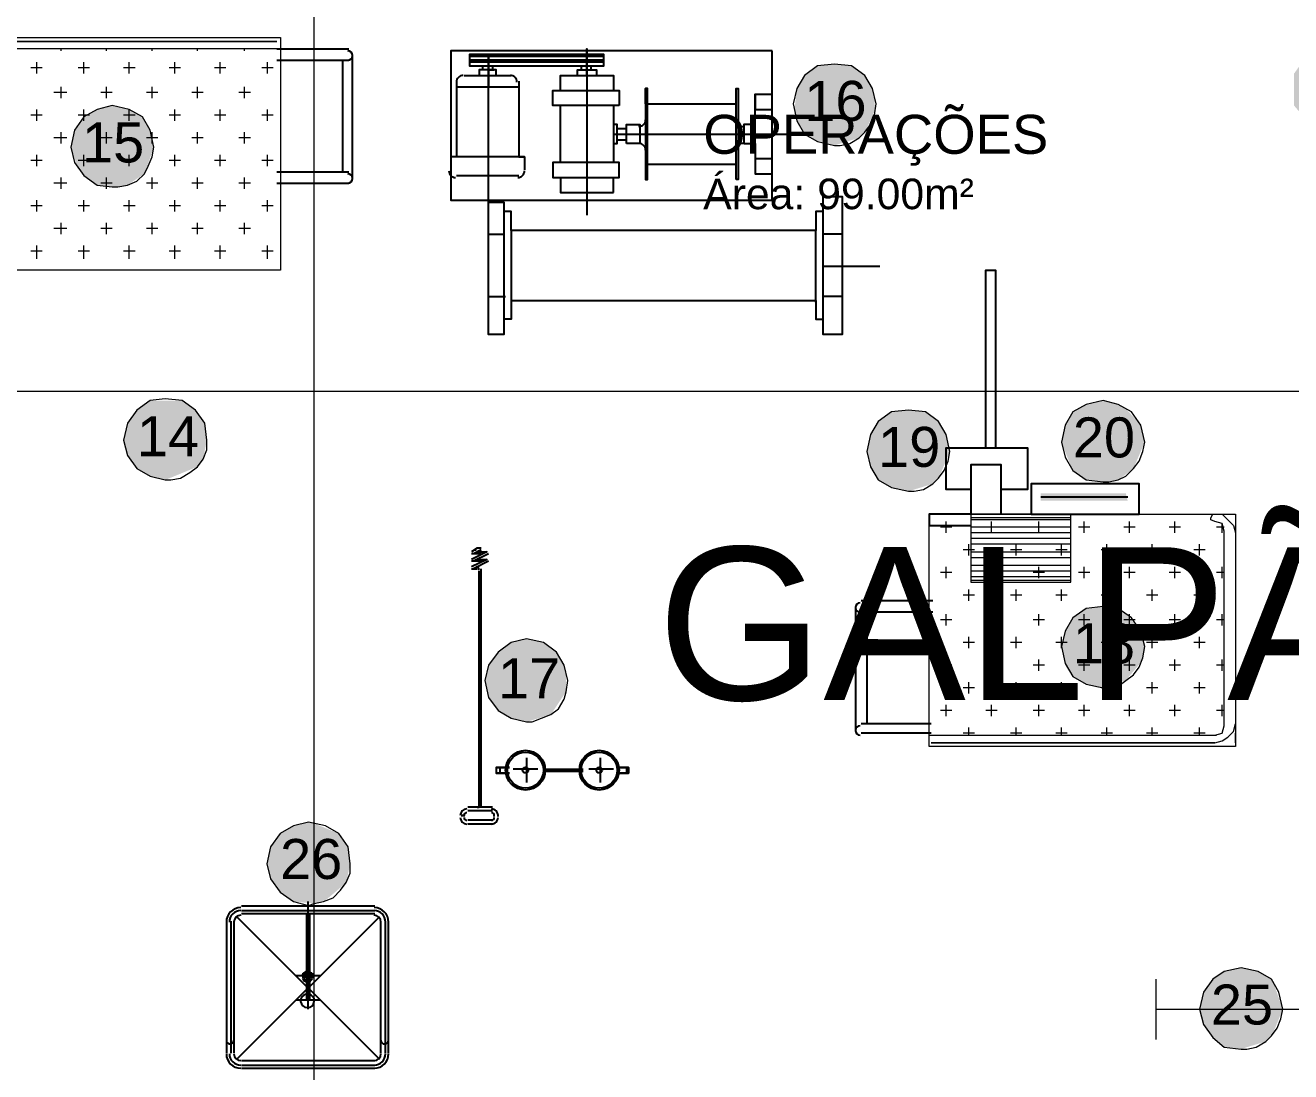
# Model space of a CAD drawing. Header units: metres. Extents: x 147 to 427, y -16 to 162.
# Drawn here: x 337.124 to 341.261, y 104.762 to 108.184 of the extents above; entities that cross this region are included whole.
import ezdxf

# ---------------------------------------------------------------- set-up
doc = ezdxf.new("R2010")
doc.units = ezdxf.units.M
doc.layers.add('1053_ARQ_BASE_MATADOURO_dwg', color=7, linetype='Continuous', lineweight=5, true_color=0x767676)
for name, color, linetype, lineweight in [('A-COTAS', 7, 'Continuous', 9), ('A-TEXTO1', 7, 'Continuous', 5), ('PDF_EQUIPAMENTOS', 7, 'Continuous', 5), ('PDF_equipamentos inox', 7, 'Continuous', 5), ('PDF_Text', 7, 'Continuous', 5)]:
    doc.layers.add(name, color=color, linetype=linetype, lineweight=lineweight)
doc.styles.add('Arial_1', font='arial.ttf', dxfattribs={"height": 0.1308})
doc.styles.add('Arial_2', font='arial.ttf', dxfattribs={"height": 0.1275})
doc.styles.add('Arial_3', font='arial.ttf', dxfattribs={"height": 0.1})
doc.styles.add('Arial_4', font='arial.ttf', dxfattribs={"height": 0.5})

# ---------------------------------------------------------------- blocks, each defined once
blk = doc.blocks.new('1053_ARQ_BASE_MATADOURO_dwg_arq geral tgov-4039641-TÉRREO 1_20 - Dependente 1')
at = {"layer": 'A-COTAS', "color": 253, "true_color": 0xaaaaaa}
blk.add_line((39.4661, 25.1257), (39.4661, 16.0457), dxfattribs=at)
at = {"layer": 'A-TEXTO1', "attachment_point": 1, "line_spacing_factor": 0.941778}
for s, insert, char_height, width, style in [('OPERAÇÕES', (40.7387, 24.7053), 0.1275, 1.347093, 'Arial_2'), ('Área: 99.00m²', (40.7387, 24.4967), 0.1, 1.057761, 'Arial_3')]:
    blk.add_mtext(s, dxfattribs=dict(at, insert=insert, char_height=char_height, width=width, style=style))
at = {"layer": 'A-TEXTO1', "insert": (40.5883, 23.2916), "char_height": 0.5, "width": 3.43359, "attachment_point": 1, "rotation": 359.9922, "line_spacing_factor": 0.941778, "style": 'Arial_4'}
blk.add_mtext('GALPÃO', dxfattribs=at)
blk = doc.blocks.new('1053_ARQ_BASE_MATADOURO_dwg_ARQ GALPAO TGOV-4039645-TÉRREO 1_20 - Dependente 1')
at = {"layer": 'PDF_EQUIPAMENTOS', "true_color": 0xe2e2e2}
blk.add_hatch(color=254, dxfattribs=at).paths.add_polyline_path([(0.0309, 13.5873), (0.0618, 13.5873), (0.0556, 13.612), (-0.2226, 13.612), (-0.2226, 13.5873), (-0.0185, 13.5873)])
at = {"layer": 'PDF_Text', "true_color": 0xe2e2e2}
h = blk.add_hatch(color=254, dxfattribs=at)
h.paths.add_polyline_path([(10.8687, 8.3693), (10.9058, 8.3796), (10.9738, 8.4373), (10.9861, 8.4991), (10.9799, 8.5548), (10.949, 8.5981), (10.8687, 8.631), (10.8501, 8.6352), (10.8007, 8.6228), (10.7574, 8.5981), (10.7265, 8.5548), (10.7141, 8.4991), (10.7265, 8.4497), (10.7574, 8.4064), (10.8007, 8.3755)])
h.paths.add_polyline_path([(-8.3586, 10.5022), (-8.3277, 10.5084), (-8.2535, 10.5702), (-8.2411, 10.6321), (-8.2473, 10.6877), (-8.2782, 10.7248), (-8.3215, 10.7557), (-8.3772, 10.7681), (-8.4266, 10.7557), (-8.4699, 10.7248), (-8.5008, 10.6877), (-8.5132, 10.6321), (-8.5008, 10.5826), (-8.4699, 10.5393), (-8.4266, 10.5084)])
h.paths.add_polyline_path([(8.4761, 10.5888), (8.5255, 10.595), (8.5997, 10.6568), (8.6121, 10.7186), (8.5997, 10.7743), (8.575, 10.8175), (8.5317, 10.8423), (8.4761, 10.8546), (8.4266, 10.8423), (8.3833, 10.8175), (8.3524, 10.7743), (8.3401, 10.7186), (8.3524, 10.6692), (8.3833, 10.6259), (8.4266, 10.595)])
h.paths.add_polyline_path([(0.4328, 11.7944), (0.5131, 11.8191), (0.5379, 11.8488), (0.5688, 11.9242), (0.5379, 12.0123), (0.5317, 12.0231), (0.4884, 12.0478), (0.4328, 12.0602), (0.3771, 12.0478), (0.34, 12.0231), (0.3091, 11.9798), (0.2968, 11.9242), (0.3091, 11.8747), (0.34, 11.8315), (0.3771, 11.8005)])
h.paths.add_polyline_path([(-9.9149, 11.9242), (-9.824, 11.9613), (-9.7851, 12.0231), (-9.7851, 12.0818), (-9.7975, 12.1205), (-9.816, 12.1529), (-9.8593, 12.1777), (-9.9149, 12.19), (-9.9644, 12.1777), (-10.0077, 12.1529), (-10.0386, 12.1097), (-10.051, 12.054), (-10.0298, 11.9922), (-10.0077, 11.9613), (-9.9644, 11.9304)])
h.paths.add_polyline_path([(-6.6584, 12.0417), (-6.5781, 12.0664), (-6.5348, 12.1158), (-6.5224, 12.1777), (-6.5286, 12.2271), (-6.5595, 12.2704), (-6.6028, 12.3013), (-6.6584, 12.3137), (-6.7079, 12.3013), (-6.7512, 12.2704), (-6.7821, 12.2271), (-6.7945, 12.1777), (-6.7821, 12.122), (-6.7295, 12.0664), (-6.7079, 12.054)])
h.paths.add_polyline_path([(1.1437, 12.1035), (1.2241, 12.1282), (1.2674, 12.1715), (1.2798, 12.2395), (1.2736, 12.289), (1.2427, 12.3322), (1.1994, 12.3631), (1.1437, 12.3755), (1.0943, 12.3631), (1.051, 12.3322), (1.0201, 12.289), (1.0077, 12.2395), (1.0201, 12.1839), (1.0726, 12.1282), (1.0943, 12.1158)])
h.paths.add_polyline_path([(-2.5982, 12.2704), (-2.5611, 12.2807), (-2.4931, 12.3384), (-2.4807, 12.4002), (-2.4869, 12.4559), (-2.5178, 12.4992), (-2.5982, 12.5321), (-2.6167, 12.5363), (-2.6662, 12.5239), (-2.7095, 12.4992), (-2.7404, 12.4559), (-2.7527, 12.4002), (-2.7404, 12.3508), (-2.7095, 12.3075), (-2.6662, 12.2766)])
h.paths.add_polyline_path([(-4.7975, 12.3508), (-4.7604, 12.3611), (-4.6924, 12.4188), (-4.6801, 12.4806), (-4.6863, 12.5363), (-4.7172, 12.5795), (-4.7975, 12.6125), (-4.8161, 12.6166), (-4.8655, 12.6043), (-4.9233, 12.5593), (-4.9397, 12.5363), (-4.9397, 12.4312), (-4.9088, 12.3879), (-4.8655, 12.357)])
h.paths.add_polyline_path([(-5.5703, 12.3631), (-5.5332, 12.3734), (-5.4652, 12.4312), (-5.4529, 12.493), (-5.4591, 12.5486), (-5.49, 12.5919), (-5.5703, 12.6249), (-5.5889, 12.629), (-5.6383, 12.6166), (-5.6816, 12.5919), (-5.7125, 12.5486), (-5.7125, 12.4435), (-5.6816, 12.4002), (-5.6383, 12.3693)])
h.paths.add_polyline_path([(1.7373, 12.3755), (1.7743, 12.3858), (1.8424, 12.4435), (1.8547, 12.5053), (1.8485, 12.561), (1.8176, 12.6043), (1.7373, 12.6372), (1.7187, 12.6414), (1.6692, 12.629), (1.626, 12.6043), (1.5951, 12.561), (1.5951, 12.4559), (1.626, 12.4126), (1.6692, 12.3817)])
h.paths.add_polyline_path([(6.6584, 12.6228), (6.7388, 12.6475), (6.7821, 12.697), (6.7883, 12.7835), (6.7821, 12.8083), (6.7574, 12.8516), (6.7141, 12.8825), (6.6584, 12.8948), (6.609, 12.8825), (6.5657, 12.8516), (6.5348, 12.8083), (6.5224, 12.7588), (6.5348, 12.7032), (6.5873, 12.6475), (6.609, 12.6352)])
h.paths.add_polyline_path([(8.2473, 12.6537), (8.3462, 12.697), (8.3833, 12.7835), (8.371, 12.8392), (8.3401, 12.8825), (8.2968, 12.9134), (8.2473, 12.9196), (8.1917, 12.9134), (8.1484, 12.8825), (8.1175, 12.8392), (8.1175, 12.7341), (8.1484, 12.6908), (8.1917, 12.6599)])
h.paths.add_polyline_path([(-6.3617, 12.8268), (-6.2566, 12.8701), (-6.238, 12.8948), (-6.2257, 12.9567), (-6.238, 13.0123), (-6.2628, 13.0556), (-6.306, 13.0865), (-6.4111, 13.0865), (-6.4544, 13.0556), (-6.4853, 13.0123), (-6.4957, 12.9485), (-6.4853, 12.9072), (-6.4328, 12.8516), (-6.4111, 12.8392)])
h.paths.add_polyline_path([(9.5642, 12.8454), (9.6013, 12.8557), (9.6693, 12.9134), (9.6816, 12.9752), (9.6755, 13.0308), (9.6445, 13.0741), (9.5642, 13.1071), (9.5456, 13.1112), (9.4962, 13.0989), (9.4529, 13.0741), (9.422, 13.0308), (9.4096, 12.9752), (9.422, 12.9257), (9.4529, 12.8825), (9.4962, 12.8516)])
h.paths.add_polyline_path([(-1.9042, 12.8639), (-1.8238, 12.8886), (-1.7743, 12.9628), (-1.7743, 13.0247), (-1.7805, 13.0494), (-1.8053, 13.0927), (-1.8547, 13.125), (-1.9042, 13.1359), (-1.9536, 13.1236), (-1.9969, 13.0927), (-2.0278, 13.0494), (-2.0402, 12.9999), (-2.0278, 12.9443), (-1.9969, 12.901), (-1.9536, 12.8763)])
h.paths.add_polyline_path([(2.7326, 12.9134), (2.7697, 12.9196), (2.7697, 12.9319)])
h.paths.add_polyline_path([(2.7203, 12.9134), (2.8192, 12.9567), (2.8563, 13.0432), (2.8439, 13.0989), (2.813, 13.1421), (2.7403, 13.1742), (2.7203, 13.1792), (2.6646, 13.1669), (2.6213, 13.1421), (2.5904, 13.0989), (2.5904, 12.9938), (2.6242, 12.9485), (2.6646, 12.9196)])
h.paths.add_polyline_path([(-0.0185, 12.9752), (0.0556, 12.9999), (0.1051, 13.0587), (0.1175, 13.1112), (0.1051, 13.1607), (0.0556, 13.2172), (0.0309, 13.2349), (-0.0185, 13.241), (-0.0742, 13.2349), (-0.1175, 13.204), (-0.1422, 13.1607), (-0.1546, 13.1112), (-0.1422, 13.0556), (-0.1175, 13.0123), (-0.0742, 12.9876)])
h.paths.add_polyline_path([(-4.3277, 13.0679), (-4.2349, 13.105), (-4.2226, 13.1223), (-4.1917, 13.1978), (-4.2226, 13.2859), (-4.2288, 13.2967), (-4.272, 13.3276), (-4.371, 13.329), (-4.3833, 13.3276), (-4.4204, 13.2967), (-4.4513, 13.2534), (-4.4637, 13.1978), (-4.4513, 13.1483), (-4.4204, 13.105), (-4.371, 13.0727)])
h.paths.add_polyline_path([(7.6044, 13.0803), (7.6538, 13.0927), (7.7033, 13.1298), (7.7404, 13.2163), (7.728, 13.2658), (7.6971, 13.3091), (7.6538, 13.34), (7.6044, 13.3523), (7.5487, 13.34), (7.5054, 13.3091), (7.4807, 13.2658), (7.4683, 13.2163), (7.4807, 13.1607), (7.5054, 13.1236), (7.5487, 13.0927)])
h.paths.add_polyline_path([(-10.7883, 13.1823), (-10.7512, 13.1885), (-10.7017, 13.2256), (-10.6646, 13.3121), (-10.677, 13.3678), (-10.7079, 13.4111), (-10.7883, 13.4451), (-10.8007, 13.4482), (-10.8563, 13.4358), (-10.8996, 13.4111), (-10.9305, 13.3678), (-10.9305, 13.2627), (-10.8996, 13.2194), (-10.8563, 13.1885)])
h.paths.add_polyline_path([(4.0989, 13.2101), (4.1298, 13.2163), (4.204, 13.2781), (4.2164, 13.34), (4.204, 13.3956), (4.1793, 13.4389), (4.136, 13.4636), (4.0804, 13.476), (4.0176, 13.456), (3.9876, 13.4389), (3.9567, 13.3956), (3.9444, 13.34), (3.9567, 13.2905), (3.9876, 13.2472), (4.0309, 13.2163), (4.0804, 13.2101)])
h.paths.add_polyline_path([(-7.2087, 13.241), (-7.1283, 13.2658), (-7.0788, 13.3461), (-7.0788, 13.4018), (-7.0912, 13.4373), (-7.1098, 13.4698), (-7.153, 13.5007), (-7.2087, 13.5131), (-7.2643, 13.5007), (-7.3014, 13.4698), (-7.3323, 13.4265), (-7.3447, 13.3771), (-7.3235, 13.3152), (-7.3014, 13.2843), (-7.2643, 13.2534)])
h.paths.add_polyline_path([(-9.8177, 13.2874), (-9.7682, 13.2998), (-9.7187, 13.3307), (-9.6878, 13.3863), (-9.6878, 13.4482), (-9.7002, 13.4837), (-9.7187, 13.5162), (-9.7682, 13.5484), (-9.8177, 13.5594), (-9.8733, 13.5471), (-9.9166, 13.5162), (-9.9413, 13.4729), (-9.9537, 13.4234), (-9.9378, 13.3616), (-9.9166, 13.3245), (-9.8733, 13.2998)])
h.paths.add_polyline_path([(5.4034, 13.5502), (5.4944, 13.5873), (5.5332, 13.6491), (5.5332, 13.7078), (5.5085, 13.7681), (5.5023, 13.7789), (5.4591, 13.8098), (5.354, 13.8098), (5.2948, 13.7567), (5.2798, 13.7356), (5.2674, 13.68), (5.2948, 13.6094), (5.323, 13.5784), (5.354, 13.5563)])
h.paths.add_polyline_path([(-0.6553, 13.6182), (-0.575, 13.6429), (-0.5564, 13.6614), (-0.5193, 13.748), (-0.5317, 13.8036), (-0.5564, 13.8469), (-0.5997, 13.8778), (-0.6553, 13.884), (-0.711, 13.8778), (-0.7543, 13.8469), (-0.779, 13.8036), (-0.7913, 13.748), (-0.779, 13.6985), (-0.7543, 13.6553), (-0.711, 13.6305)])
h.paths.add_polyline_path([(-0.0185, 13.6491), (0.0309, 13.6553), (0.0804, 13.6924), (0.1175, 13.7789), (0.1051, 13.8346), (0.0556, 13.8884), (0.0154, 13.9064), (-0.0185, 13.9149), (-0.0742, 13.9026), (-0.1175, 13.8778), (-0.1422, 13.8346), (-0.1546, 13.7789), (-0.121, 13.6924), (-0.1175, 13.6862), (-0.0742, 13.6553)])
h.paths.add_polyline_path([(-3.085, 13.6553), (-2.9799, 13.6985), (-2.9614, 13.7233), (-2.949, 13.7851), (-2.9552, 13.8407), (-2.9861, 13.884), (-3.0294, 13.9149), (-3.1345, 13.9149), (-3.1778, 13.884), (-3.2087, 13.8407), (-3.221, 13.7851), (-3.2087, 13.7356), (-3.1778, 13.6924), (-3.1345, 13.6676)])
h.paths.add_polyline_path([(-11.8022, 13.7449), (-11.728, 13.7696), (-11.6724, 13.85), (-11.6724, 13.9057), (-11.6847, 13.939), (-11.7095, 13.9737), (-11.7527, 14.0046), (-11.8022, 14.0169), (-11.8578, 14.0046), (-11.9011, 13.9737), (-11.9258, 13.9304), (-11.9382, 13.8809), (-11.9258, 13.8253), (-11.9011, 13.7882), (-11.8578, 13.7573)])
h.paths.add_polyline_path([(-7.8702, 13.748), (-7.796, 13.7727), (-7.7404, 13.8531), (-7.7404, 13.9087), (-7.7527, 13.9421), (-7.7775, 13.9768), (-7.8207, 14.0077), (-7.8702, 14.02), (-7.9258, 14.0077), (-7.9691, 13.9768), (-7.9938, 13.9335), (-8.0062, 13.884), (-7.9938, 13.8284), (-7.9691, 13.7913), (-7.9258, 13.7604)])
h.paths.add_polyline_path([(1.7682, 13.8964), (1.8238, 13.9067), (1.8918, 13.9644), (1.9042, 14.0262), (1.898, 14.0819), (1.8671, 14.1251), (1.8238, 14.1499), (1.7682, 14.1622), (1.7187, 14.1499), (1.6754, 14.1251), (1.6445, 14.0819), (1.6322, 14.0262), (1.6445, 13.9768), (1.6754, 13.9335), (1.7187, 13.9026)])
h.paths.add_polyline_path([(2.813, 13.9087), (2.8501, 13.9149), (2.8934, 13.9489)])
h.paths.add_polyline_path([(2.8006, 13.9087), (2.8995, 13.952), (2.9305, 14.0077), (2.9305, 14.0695), (2.9243, 14.0942), (2.8934, 14.1375), (2.8501, 14.1684), (2.8006, 14.1746), (2.7403, 14.1651), (2.7017, 14.1375), (2.6708, 14.0942), (2.6646, 14.0448), (2.6708, 13.9891), (2.7017, 13.9458), (2.745, 13.9211)])
h.paths.add_polyline_path([(4, 14.0077), (4.0557, 14.018), (4.1237, 14.0757), (4.136, 14.1375), (4.1298, 14.1931), (4.0989, 14.2364), (4.0176, 14.2696), (4, 14.2735), (3.9258, 14.247), (3.9073, 14.2364), (3.8764, 14.1931), (3.864, 14.1375), (3.8764, 14.088), (3.9258, 14.0315), (3.9506, 14.0138)])
h.paths.add_polyline_path([(3.3694, 14.1313), (3.4436, 14.156), (3.4931, 14.2148), (3.5054, 14.2673), (3.4931, 14.3168), (3.4436, 14.3733), (3.4189, 14.391), (3.3694, 14.3972), (3.3138, 14.391), (3.2705, 14.3601), (3.2458, 14.3168), (3.2334, 14.2673), (3.2458, 14.2117), (3.2705, 14.1684), (3.3138, 14.1437)])
h.paths.add_polyline_path([(4.5812, 14.2055), (4.6801, 14.2488), (4.7172, 14.3353), (4.7048, 14.391), (4.6739, 14.4342), (4.6306, 14.4652), (4.5812, 14.4713), (4.5255, 14.4652), (4.4822, 14.4342), (4.4513, 14.391), (4.4513, 14.2859), (4.4822, 14.2426), (4.5255, 14.2179)])
h.paths.add_polyline_path([(6.8996, 14.391), (6.949, 14.4013), (7.017, 14.459), (7.0294, 14.5208), (7.0232, 14.5764), (6.9923, 14.6197), (6.949, 14.6445), (6.8996, 14.6568), (6.8439, 14.6445), (6.8006, 14.6197), (6.7697, 14.5764), (6.7697, 14.4713), (6.8006, 14.4281), (6.8439, 14.3972)])
h.paths.add_polyline_path([(-4.2226, 14.4219), (-4.1855, 14.4281), (-4.136, 14.4652), (-4.0989, 14.5517), (-4.1113, 14.6074), (-4.1422, 14.6506), (-4.2226, 14.6846), (-4.2349, 14.6877), (-4.2906, 14.6754), (-4.3339, 14.6506), (-4.3648, 14.6074), (-4.3648, 14.5023), (-4.3339, 14.459), (-4.2906, 14.4281)])
h.paths.add_polyline_path([(-3.2396, 14.6135), (-3.2087, 14.6197), (-3.153, 14.6568), (-3.1221, 14.7434), (-3.1407, 14.8098), (-3.1592, 14.8423), (-3.2025, 14.867), (-3.2581, 14.8794), (-3.3121, 14.8644), (-3.3509, 14.8423), (-3.3818, 14.799), (-3.3941, 14.7434), (-3.3729, 14.6815), (-3.3509, 14.6506), (-3.3076, 14.6197), (-3.2581, 14.6135)])
h.paths.add_polyline_path([(-8.983, 14.6506), (-8.9027, 14.6754), (-8.8594, 14.7248), (-8.847, 14.7866), (-8.8756, 14.8644), (-8.8841, 14.8794), (-8.9274, 14.9103), (-8.983, 14.9227), (-9.0325, 14.9103), (-9.0864, 14.8644), (-9.1067, 14.8361), (-9.119, 14.7866), (-9.1067, 14.731), (-9.0498, 14.6754), (-9.0325, 14.663)])
h.paths.add_polyline_path([(5.3725, 14.6754), (5.4776, 14.7186), (5.4962, 14.7434), (5.5085, 14.8114), (5.4998, 14.8644), (5.4714, 14.9041), (5.4281, 14.935), (5.323, 14.935), (5.2798, 14.9041), (5.2489, 14.8608), (5.2365, 14.8114), (5.2489, 14.7557), (5.2948, 14.7038), (5.323, 14.6877)])
h.paths.add_polyline_path([(3.9258, 14.7063), (4.0247, 14.7496), (4.0433, 14.7743), (4.0525, 14.8644), (4.0495, 14.8917), (4, 14.9483), (3.9753, 14.9659), (3.9258, 14.9721), (3.8702, 14.9659), (3.8269, 14.935), (3.796, 14.8917), (3.796, 14.7866), (3.8442, 14.731), (3.8702, 14.7125)])
h.paths.add_polyline_path([(-0.8964, 14.7496), (-0.8161, 14.7743), (-0.7975, 14.7928), (-0.764, 14.8644), (-0.7666, 14.9103), (-0.7728, 14.935), (-0.7975, 14.9783), (-0.8408, 15.0092), (-0.8964, 15.0154), (-0.9521, 15.0092), (-0.9954, 14.9783), (-1.0201, 14.935), (-1.0278, 14.8644), (-1.0201, 14.8299), (-0.9954, 14.7866), (-0.9521, 14.7619)])
h.paths.add_polyline_path([(0.7357, 14.799), (0.8346, 14.8423), (0.8532, 14.867), (0.8655, 14.9288), (0.8594, 14.9845), (0.8099, 15.041), (0.7852, 15.0587), (0.7357, 15.0649), (0.6801, 15.0587), (0.6368, 15.0278), (0.6059, 14.9845), (0.6059, 14.8794), (0.6541, 14.8237), (0.6801, 14.8052)])
h.paths.add_polyline_path([(-6.2628, 14.8361), (-6.1894, 14.8644), (-6.1391, 14.9103), (-6.1268, 14.9721), (-6.1329, 15.0216), (-6.1639, 15.0649), (-6.2133, 15.0971), (-6.2628, 15.1081), (-6.3122, 15.0958), (-6.3555, 15.0649), (-6.3864, 15.0216), (-6.3988, 14.9721), (-6.3864, 14.9227), (-6.3346, 14.8644), (-6.3122, 14.8485)])
h.paths.add_polyline_path([(-11.8949, 15.0772), (-11.796, 15.1205), (-11.7775, 15.1452), (-11.7651, 15.207), (-11.7713, 15.2627), (-11.8022, 15.306), (-11.8455, 15.3369), (-11.8949, 15.3431), (-11.9506, 15.3369), (-11.9939, 15.306), (-12.0248, 15.2627), (-12.0248, 15.1576), (-11.9722, 15.1019), (-11.9506, 15.0896)])
at = {"layer": 'PDF_EQUIPAMENTOS', "color": 253, "true_color": 0xaaaaaa}
for p, q in [((-3.425, 15.0587), (-3.425, 15.0649)), ((-3.2767, 15.0587), (-3.2767, 15.0649)), ((-3.1283, 15.0587), (-3.1283, 15.0649)), ((-2.9799, 15.0587), (-2.9799, 15.0649)), ((-2.8254, 15.0587), (-2.8254, 15.0649)), ((-3.5054, 14.9845), (-3.5054, 15.0216)), ((-3.3509, 14.9845), (-3.3509, 15.0216)), ((-3.2025, 14.9845), (-3.2025, 15.0216)), ((-3.0541, 14.9845), (-3.0541, 15.0216)), ((-2.9057, 14.9845), (-2.9057, 15.0216)), ((-2.7512, 14.9845), (-2.7512, 15.0216)), ((-3.4869, 15.003), (-3.524, 15.003)), ((-3.3323, 15.003), (-3.3694, 15.003)), ((-3.1839, 15.003), (-3.221, 15.003)), ((-3.0356, 15.003), (-3.0727, 15.003)), ((-2.8872, 15.003), (-2.9243, 15.003)), ((-2.7326, 15.003), (-2.7697, 15.003)), ((-3.425, 14.9041), (-3.425, 14.9412)), ((-3.2767, 14.9041), (-3.2767, 14.9412)), ((-3.1283, 14.9041), (-3.1283, 14.9412)), ((-2.9799, 14.9041), (-2.9799, 14.9412)), ((-2.8254, 14.9041), (-2.8254, 14.9412)), ((-3.4065, 14.9227), (-3.4498, 14.9227)), ((-3.2581, 14.9227), (-3.2952, 14.9227)), ((-3.1097, 14.9227), (-3.1468, 14.9227)), ((-2.9614, 14.9227), (-2.9985, 14.9227)), ((-2.8068, 14.9227), (-2.8439, 14.9227)), ((-3.5054, 14.8299), (-3.5054, 14.867)), ((-3.3509, 14.8299), (-3.3509, 14.867)), ((-3.2025, 14.8299), (-3.2025, 14.867)), ((-3.0541, 14.8299), (-3.0541, 14.867)), ((-2.9057, 14.8299), (-2.9057, 14.867)), ((-2.7512, 14.8299), (-2.7512, 14.867)), ((-3.4869, 14.8485), (-3.524, 14.8485)), ((-3.3323, 14.8485), (-3.3694, 14.8485)), ((-3.1839, 14.8485), (-3.221, 14.8485)), ((-3.0356, 14.8485), (-3.0727, 14.8485)), ((-2.8872, 14.8485), (-2.9243, 14.8485)), ((-2.7326, 14.8485), (-2.7697, 14.8485)), ((-3.4065, 14.7743), (-3.4498, 14.7743)), ((-3.425, 14.7557), (-3.425, 14.7928)), ((-3.2581, 14.7743), (-3.2952, 14.7743)), ((-3.2767, 14.7557), (-3.2767, 14.7928)), ((-3.1097, 14.7743), (-3.1468, 14.7743)), ((-3.1283, 14.7557), (-3.1283, 14.7928)), ((-2.9614, 14.7743), (-2.9985, 14.7743)), ((-2.9799, 14.7557), (-2.9799, 14.7928)), ((-2.8068, 14.7743), (-2.8439, 14.7743)), ((-2.8254, 14.7557), (-2.8254, 14.7928)), ((-3.4869, 14.7001), (-3.524, 14.7001)), ((-3.5054, 14.6815), (-3.5054, 14.7186)), ((-3.3323, 14.7001), (-3.3694, 14.7001)), ((-3.3509, 14.6815), (-3.3509, 14.7186)), ((-3.1839, 14.7001), (-3.221, 14.7001)), ((-3.2025, 14.6815), (-3.2025, 14.7186)), ((-3.0356, 14.7001), (-3.0727, 14.7001)), ((-3.0541, 14.6815), (-3.0541, 14.7186)), ((-2.8872, 14.7001), (-2.9243, 14.7001)), ((-2.9057, 14.6815), (-2.9057, 14.7186)), ((-2.7326, 14.7001), (-2.7697, 14.7001)), ((-2.7512, 14.6815), (-2.7512, 14.7186)), ((-3.4065, 14.6259), (-3.4498, 14.6259)), ((-3.425, 14.6074), (-3.425, 14.6445)), ((-3.2581, 14.6259), (-3.2952, 14.6259)), ((-3.2767, 14.6074), (-3.2767, 14.6445)), ((-3.1097, 14.6259), (-3.1468, 14.6259)), ((-3.1283, 14.6074), (-3.1283, 14.6445)), ((-2.9614, 14.6259), (-2.9985, 14.6259)), ((-2.9799, 14.6074), (-2.9799, 14.6445)), ((-2.8068, 14.6259), (-2.8439, 14.6259)), ((-2.8254, 14.6074), (-2.8254, 14.6445)), ((-3.5054, 14.5332), (-3.5054, 14.5703)), ((-3.3509, 14.5332), (-3.3509, 14.5703)), ((-3.2025, 14.5332), (-3.2025, 14.5703)), ((-3.0541, 14.5332), (-3.0541, 14.5703)), ((-2.9057, 14.5332), (-2.9057, 14.5703)), ((-2.7512, 14.5332), (-2.7512, 14.5703)), ((-3.4869, 14.5517), (-3.524, 14.5517)), ((-3.3323, 14.5517), (-3.3694, 14.5517)), ((-3.1839, 14.5517), (-3.221, 14.5517)), ((-3.0356, 14.5517), (-3.0727, 14.5517)), ((-2.8872, 14.5517), (-2.9243, 14.5517)), ((-2.7326, 14.5517), (-2.7697, 14.5517)), ((-3.425, 14.459), (-3.425, 14.4961)), ((-3.2767, 14.459), (-3.2767, 14.4961)), ((-3.1283, 14.459), (-3.1283, 14.4961)), ((-2.9799, 14.459), (-2.9799, 14.4961)), ((-2.8254, 14.459), (-2.8254, 14.4961)), ((-3.4065, 14.4775), (-3.4498, 14.4775)), ((-3.2581, 14.4775), (-3.2952, 14.4775)), ((-3.1097, 14.4775), (-3.1468, 14.4775)), ((-2.9614, 14.4775), (-2.9985, 14.4775)), ((-2.8068, 14.4775), (-2.8439, 14.4775)), ((-3.4869, 14.4033), (-3.524, 14.4033)), ((-3.5054, 14.3786), (-3.5054, 14.4219)), ((-3.3323, 14.4033), (-3.3694, 14.4033)), ((-3.3509, 14.3786), (-3.3509, 14.4219)), ((-3.1839, 14.4033), (-3.221, 14.4033)), ((-3.2025, 14.3786), (-3.2025, 14.4219)), ((-3.0356, 14.4033), (-3.0727, 14.4033)), ((-3.0541, 14.3786), (-3.0541, 14.4219)), ((-2.8872, 14.4033), (-2.9243, 14.4033)), ((-2.9057, 14.3786), (-2.9057, 14.4219)), ((-2.7326, 14.4033), (-2.7697, 14.4033)), ((-2.7512, 14.3786), (-2.7512, 14.4219)), ((-6.541, 13.9458), (6.5719, 13.9458)), ((-0.2226, 13.5996), (0.0618, 13.5996)), ((-0.1236, 13.5316), (-0.4513, 13.5316)), ((-0.5131, 13.5007), (-0.5502, 13.5007)), ((-0.5317, 13.4822), (-0.5317, 13.5193)), ((-0.1236, 13.5254), (-0.4513, 13.5254)), ((-0.1236, 13.5007), (-0.4513, 13.5007)), ((-0.3648, 13.5007), (-0.4019, 13.5007)), ((-0.3833, 13.4822), (-0.3833, 13.5193)), ((-0.2102, 13.5007), (-0.2473, 13.5007)), ((-0.2287, 13.4822), (-0.2287, 13.5193)), ((-0.0618, 13.5007), (-0.0989, 13.5007)), ((-0.0804, 13.4822), (-0.0804, 13.5193)), ((0.0866, 13.5007), (0.0495, 13.5007)), ((0.068, 13.4822), (0.068, 13.5193)), ((0.2349, 13.5007), (0.1978, 13.5007)), ((0.2164, 13.4822), (0.2164, 13.5193)), ((0.3771, 13.5007), (0.3524, 13.5007)), ((0.3709, 13.4822), (0.3709, 13.5131)), ((-0.1236, 13.4822), (-0.4513, 13.4822)), ((-0.1236, 13.4636), (-0.4513, 13.4636)), ((-0.439, 13.4265), (-0.476, 13.4265)), ((-0.4575, 13.408), (-0.4575, 13.4451)), ((-0.1236, 13.4451), (-0.4513, 13.4451)), ((-0.4513, 13.4203), (-0.1236, 13.4203)), ((-0.2844, 13.4265), (-0.3215, 13.4265)), ((-0.3029, 13.408), (-0.3029, 13.4451)), ((-0.136, 13.4265), (-0.1731, 13.4265)), ((-0.1546, 13.408), (-0.1546, 13.4451)), ((0.0124, 13.4265), (-0.0247, 13.4265)), ((-0.0062, 13.408), (-0.0062, 13.4451)), ((0.1607, 13.4265), (0.1236, 13.4265)), ((0.1422, 13.408), (0.1422, 13.4451)), ((0.3153, 13.4265), (0.2782, 13.4265)), ((0.2968, 13.408), (0.2968, 13.4451)), ((-0.5317, 13.3338), (-0.5317, 13.3709)), ((-0.4513, 13.4018), (-0.1236, 13.4018)), ((-0.4513, 13.3771), (-0.1236, 13.3771)), ((-0.3833, 13.3338), (-0.3833, 13.3709)), ((-0.2287, 13.3338), (-0.2287, 13.3709)), ((-0.0804, 13.3338), (-0.0804, 13.3709)), ((0.068, 13.3338), (0.068, 13.3709)), ((0.2164, 13.3338), (0.2164, 13.3709)), ((0.3709, 13.3338), (0.3709, 13.3709)), ((-0.5131, 13.3523), (-0.5502, 13.3523)), ((-0.4513, 13.3585), (-0.1236, 13.3585)), ((-0.4513, 13.34), (-0.1236, 13.34)), ((-0.4513, 13.3276), (-0.1236, 13.3276)), ((-0.3648, 13.3523), (-0.4019, 13.3523)), ((-0.2102, 13.3523), (-0.2473, 13.3523)), ((-0.0618, 13.3523), (-0.0989, 13.3523)), ((0.0866, 13.3523), (0.0495, 13.3523)), ((0.2349, 13.3523), (0.1978, 13.3523)), ((0.3771, 13.3523), (0.3524, 13.3523)), ((-0.4575, 13.2596), (-0.4575, 13.2967)), ((-0.3029, 13.2596), (-0.3029, 13.2967)), ((-0.1546, 13.2596), (-0.1546, 13.2967)), ((-0.0062, 13.2596), (-0.0062, 13.2967)), ((0.1422, 13.2596), (0.1422, 13.2967)), ((0.2968, 13.2596), (0.2968, 13.2967)), ((-0.439, 13.2781), (-0.476, 13.2781)), ((-0.2844, 13.2781), (-0.3215, 13.2781)), ((-0.136, 13.2781), (-0.1731, 13.2781)), ((0.0124, 13.2781), (-0.0247, 13.2781)), ((0.1607, 13.2781), (0.1236, 13.2781)), ((0.3153, 13.2781), (0.2782, 13.2781)), ((-0.5317, 13.1792), (-0.5317, 13.2163)), ((-0.3833, 13.1792), (-0.3833, 13.2163)), ((-0.2287, 13.1792), (-0.2287, 13.2163)), ((-0.0804, 13.1792), (-0.0804, 13.2163)), ((0.068, 13.1792), (0.068, 13.2163)), ((0.2164, 13.1792), (0.2164, 13.2163)), ((0.3709, 13.1792), (0.3709, 13.2163)), ((-0.5131, 13.1978), (-0.5502, 13.1978)), ((-0.3648, 13.1978), (-0.4019, 13.1978)), ((-0.2102, 13.1978), (-0.2473, 13.1978)), ((-0.0618, 13.1978), (-0.0989, 13.1978)), ((0.0866, 13.1978), (0.0495, 13.1978)), ((0.2349, 13.1978), (0.1978, 13.1978)), ((0.3771, 13.1978), (0.3524, 13.1978)), ((-0.439, 13.1236), (-0.476, 13.1236)), ((-0.4575, 13.105), (-0.4575, 13.1421)), ((-0.2844, 13.1236), (-0.3215, 13.1236)), ((-0.3029, 13.105), (-0.3029, 13.1421)), ((-0.136, 13.1236), (-0.1731, 13.1236)), ((-0.1546, 13.105), (-0.1546, 13.1421)), ((0.0124, 13.1236), (-0.0247, 13.1236)), ((-0.0062, 13.105), (-0.0062, 13.1421)), ((0.1607, 13.1236), (0.1236, 13.1236)), ((0.1422, 13.105), (0.1422, 13.1421)), ((0.3153, 13.1236), (0.2782, 13.1236)), ((0.2968, 13.105), (0.2968, 13.1421)), ((-0.5131, 13.0494), (-0.5502, 13.0494)), ((-0.5317, 13.0308), (-0.5317, 13.0679)), ((-0.3648, 13.0494), (-0.4019, 13.0494)), ((-0.3833, 13.0308), (-0.3833, 13.0679)), ((-0.2102, 13.0494), (-0.2473, 13.0494)), ((-0.2287, 13.0308), (-0.2287, 13.0679)), ((-0.0618, 13.0494), (-0.0989, 13.0494)), ((-0.0804, 13.0308), (-0.0804, 13.0679)), ((0.0866, 13.0494), (0.0495, 13.0494)), ((0.068, 13.0308), (0.068, 13.0679)), ((0.2349, 13.0494), (0.1978, 13.0494)), ((0.2164, 13.0308), (0.2164, 13.0679)), ((0.3771, 13.0494), (0.3524, 13.0494)), ((0.3709, 13.0308), (0.3709, 13.0679)), ((-0.4575, 12.9567), (-0.4575, 12.9938)), ((-0.3029, 12.9567), (-0.3029, 12.9938)), ((-0.1546, 12.9567), (-0.1546, 12.9938)), ((-0.0062, 12.9567), (-0.0062, 12.9938)), ((0.1422, 12.9567), (0.1422, 12.9938)), ((0.2968, 12.9567), (0.2968, 12.9938)), ((-0.439, 12.9752), (-0.476, 12.9752)), ((-0.2844, 12.9752), (-0.3215, 12.9752)), ((-0.136, 12.9752), (-0.1731, 12.9752)), ((0.0124, 12.9752), (-0.0247, 12.9752)), ((0.1607, 12.9752), (0.1236, 12.9752)), ((0.3153, 12.9752), (0.2782, 12.9752)), ((-0.5317, 12.8825), (-0.5317, 12.9196)), ((-0.3833, 12.8825), (-0.3833, 12.9196)), ((-0.2287, 12.8825), (-0.2287, 12.9196)), ((-0.0804, 12.8825), (-0.0804, 12.9196)), ((0.068, 12.8825), (0.068, 12.9196)), ((0.2164, 12.8825), (0.2164, 12.9196)), ((0.3709, 12.8825), (0.3709, 12.9196)), ((-0.5131, 12.901), (-0.5502, 12.901)), ((-0.3648, 12.901), (-0.4019, 12.901)), ((-0.2102, 12.901), (-0.2473, 12.901)), ((-0.0618, 12.901), (-0.0989, 12.901)), ((0.0866, 12.901), (0.0495, 12.901)), ((0.2349, 12.901), (0.1978, 12.901)), ((0.3771, 12.901), (0.3524, 12.901)), ((-0.439, 12.8268), (-0.476, 12.8268)), ((-0.4575, 12.8206), (-0.4575, 12.8454)), ((-0.2844, 12.8268), (-0.3215, 12.8268)), ((-0.3029, 12.8206), (-0.3029, 12.8454)), ((-0.136, 12.8268), (-0.1731, 12.8268)), ((-0.1546, 12.8206), (-0.1546, 12.8454)), ((0.0124, 12.8268), (-0.0247, 12.8268)), ((-0.0062, 12.8206), (-0.0062, 12.8454)), ((0.1607, 12.8268), (0.1236, 12.8268)), ((0.1422, 12.8206), (0.1422, 12.8454)), ((0.3153, 12.8268), (0.2782, 12.8268)), ((0.2968, 12.8206), (0.2968, 12.8454)), ((0.4142, 12.7959), (0.4142, 12.8268)), ((-0.5873, 12.8206), (0.3524, 12.8206)), ((0.1546, 11.8253), (0.1546, 12.0231)), ((0.1546, 11.9242), (3.7218, 11.9242))]:
    blk.add_line(p, q, dxfattribs=at)
at = {"layer": 'PDF_EQUIPAMENTOS', "color": 253, "lineweight": 25, "true_color": 0xaaaaaa}
for p, q in [((-2.1082, 14.9783), (-1.9536, 14.9783)), ((-2.0464, 14.9968), (-2.0464, 15.0092)), ((-1.7249, 15.0092), (-1.7249, 14.9968)), ((-1.694, 15.0092), (-1.694, 14.9968)), ((-2.1329, 14.9412), (-1.9289, 14.9412)), ((-1.1561, 14.9165), (-1.1005, 14.9165)), ((-1.7929, 14.6939), (-1.7929, 14.8794)), ((-1.6198, 14.8794), (-1.6198, 14.6939)), ((-1.5085, 14.8856), (-1.2179, 14.8856)), ((-1.6074, 14.7681), (-1.5765, 14.7681)), ((-1.5085, 14.6877), (-1.2179, 14.6877)), ((-1.1561, 14.7063), (-1.1005, 14.7063)), ((-2.1329, 14.6506), (-1.9289, 14.6506)), ((-1.7929, 14.6445), (-1.6198, 14.6445)), ((-2.0278, 14.459), (-1.9784, 14.459)), ((-0.8717, 14.459), (-0.9335, 14.459)), ((-2.0278, 14.255), (-1.9722, 14.255)), ((-0.8717, 14.255), (-0.9335, 14.255)), ((-0.2226, 13.5996), (0.0618, 13.5996))]:
    blk.add_line(p, q, dxfattribs=at)
at = {"layer": 'PDF_EQUIPAMENTOS', "color": 253, "true_color": 0xaaaaaa, "flags": 128}
for points in [[(-3.6662, 14.3415), (-3.7094, 14.3415), (-3.7094, 15.1019), (-2.7203, 15.1019)], [(-3.7094, 15.1019), (-2.7079, 15.1019), (-2.7079, 14.3415), (-3.6353, 14.3415)], [(-3.6476, 15.0896), (-2.7203, 15.0896), (-3.6476, 15.0896), (-3.6723, 15.0834), (-3.6909, 15.071), (-3.7033, 15.0525), (-3.7094, 15.0278)], [(-2.7079, 15.0649), (-3.6476, 15.0649), (-3.6662, 15.0587), (-3.6785, 15.0339), (-3.6785, 14.3972), (-3.6662, 14.3724), (-3.6476, 14.3662), (-3.6353, 14.3601), (-3.6353, 14.3539), (-3.6353, 14.3415), (-3.6476, 14.3415), (-3.6723, 14.3477), (-3.6909, 14.3601), (-3.7033, 14.3786), (-3.7094, 14.4033)], [(-2.7079, 14.3415), (-3.7094, 14.3415), (-3.7094, 14.3786)], [(0.4142, 12.7835), (-0.5873, 12.7835), (-0.5873, 13.544), (0.3338, 13.544)], [(-0.5873, 13.544), (0.4142, 13.544), (0.4142, 13.5069)], [(0.3709, 13.544), (0.4142, 13.544), (0.4142, 12.7835), (-0.5811, 12.7835)], [(0.3462, 12.8206), (0.3709, 12.8268), (0.3771, 12.8516), (0.3771, 13.4883), (0.3709, 13.5131), (0.3462, 13.5193), (0.3338, 13.5254), (0.3338, 13.5316), (0.34, 13.544), (0.3462, 13.544), (0.3709, 13.544), (0.3895, 13.5254), (0.408, 13.5069), (0.4142, 13.4822)], [(-0.408, 13.3214), (-0.408, 13.2225), (-0.3648, 13.2225), (-0.3648, 13.3214)], [(0.3462, 12.7959), (-0.5811, 12.7959), (0.3462, 12.7959), (0.3709, 12.8021), (0.3895, 12.8145), (0.408, 12.833), (0.4142, 12.8577)]]:
    blk.add_lwpolyline(points, dxfattribs=at)
at = {"layer": 'PDF_EQUIPAMENTOS', "color": 253, "lineweight": 25, "true_color": 0xaaaaaa, "flags": 128}
for points in [[(-1.7063, 14.9783), (-1.7063, 15.0649), (-1.7063, 14.5208)], [(-1.7063, 15.0092), (-1.6507, 15.0092), (-1.6507, 15.0463), (-1.8547, 15.0463), (-2.0897, 15.0463), (-2.0897, 15.0092), (-1.8547, 15.0092), (-1.6507, 15.0092)], [(-1.6507, 15.0401), (-1.8547, 15.0401), (-2.0897, 15.0401)], [(-1.6507, 15.0278), (-1.8547, 15.0278), (-2.0897, 15.0278)], [(-1.6507, 15.0216), (-1.8547, 15.0216), (-2.0897, 15.0216)], [(-2.0278, 14.5579), (-2.0278, 15.0401), (-2.0278, 14.9412), (-2.0278, 14.9783), (-2.0031, 14.9783), (-2.0031, 14.9968), (-2.0587, 14.9968), (-2.0587, 14.9783)], [(-2.0155, 15.0092), (-2.0155, 14.9968), (-2.0278, 14.9968), (-2.0093, 14.9968)], [(-1.7929, 14.9288), (-1.7929, 14.9659), (-1.7929, 14.9783), (-1.6198, 14.9783), (-1.6198, 14.9288)], [(-1.7373, 14.9783), (-1.7373, 14.9968), (-1.6754, 14.9968), (-1.6754, 14.9783)], [(-2.1329, 14.9598), (-2.1329, 14.7125), (-2.1515, 14.7125)], [(-1.9289, 14.9598), (-1.9289, 14.7125), (-1.9104, 14.7125), (-1.9104, 14.6692)], [(-1.5147, 14.8176), (-1.5147, 14.7372), (-1.5147, 14.6383), (-1.5085, 14.6383), (-1.5085, 14.935), (-1.5147, 14.935), (-1.5147, 14.7866), (-1.0201, 14.7866)], [(-1.5147, 14.8856), (-1.5147, 14.935), (-1.5147, 14.8361)], [(-1.1561, 14.8176), (-1.1561, 14.9165), (-1.1561, 14.867), (-1.1005, 14.867)], [(-1.6198, 14.7557), (-1.6074, 14.7557), (-1.6074, 14.8176), (-1.6198, 14.8176), (-1.6198, 14.7866), (-1.5147, 14.7866)], [(-1.1561, 14.7557), (-1.1561, 14.8176), (-1.1932, 14.8176), (-1.1932, 14.7557), (-1.1561, 14.7557), (-1.1561, 14.6568), (-1.1005, 14.6568)], [(-1.6074, 14.7866), (-1.6074, 14.8052), (-1.5765, 14.8052)], [(-1.9104, 14.7125), (-2.1329, 14.7125), (-2.1515, 14.7125), (-2.1515, 14.6692)], [(-1.9536, 14.4713), (-1.9536, 14.2426), (-1.9536, 14.1808), (-1.9784, 14.1808), (-1.9784, 14.1313), (-2.0278, 14.1313), (-2.0278, 14.5641), (-1.9784, 14.5641), (-1.9784, 14.1808)], [(-1.9536, 14.2426), (-0.9583, 14.2426), (-0.9583, 14.1808), (-0.9335, 14.1808), (-0.9335, 14.5826), (-0.8717, 14.5826), (-0.8717, 14.1313), (-0.9335, 14.1313), (-0.9335, 14.1808)], [(-0.9583, 14.2364), (-0.9583, 14.4713), (-1.9536, 14.4713), (-1.9536, 14.5332), (-1.9784, 14.5332)], [(-0.9335, 14.5332), (-0.9583, 14.5332), (-0.9583, 14.4713)], [(-0.7481, 14.3539), (-0.8717, 14.3539), (-0.9335, 14.3539)], [(-0.4019, 13.7604), (-0.4019, 14.3415), (-0.3709, 14.3415), (-0.3709, 13.7604)], [(-0.4513, 13.6244), (-0.5317, 13.6244), (-0.5317, 13.7604), (-0.2658, 13.7604), (-0.2658, 13.6244), (-0.3524, 13.6244)], [(-0.3524, 13.544), (-0.3524, 13.7047), (-0.4513, 13.7047), (-0.4513, 13.544), (-0.5873, 13.544), (-0.5873, 13.5069), (-0.4513, 13.5069)]]:
    blk.add_lwpolyline(points, dxfattribs=at)
for points in [[(-1.1005, 15.0587), (-2.1515, 15.0587), (-2.1515, 14.5703), (-1.1005, 14.5703)], [(-1.6012, 14.8794), (-1.8176, 14.8794), (-1.8176, 14.9288), (-1.6012, 14.9288)], [(-1.2179, 14.6383), (-1.2179, 14.935), (-1.2118, 14.935), (-1.2118, 14.8361), (-1.2118, 14.6383)], [(-1.5765, 14.7557), (-1.5765, 14.8176), (-1.5332, 14.8176), (-1.5332, 14.7557)], [(-1.6198, 14.595), (-1.6198, 14.6445), (-1.6012, 14.6445), (-1.6012, 14.6939), (-1.8176, 14.6939), (-1.8176, 14.6445), (-1.7929, 14.6445), (-1.7929, 14.595)], [(-0.2535, 13.544), (0.0989, 13.544), (0.0989, 13.6429), (-0.2535, 13.6429)]]:
    blk.add_lwpolyline(points, close=True, dxfattribs=at)
at = {"layer": 'PDF_EQUIPAMENTOS', "color": 253, "true_color": 0xaaaaaa, "flags": 128}
blk.add_lwpolyline([(-0.4513, 13.3214), (-0.1236, 13.3214), (-0.1236, 13.544), (-0.4513, 13.544)], close=True, dxfattribs=at)
at = {"layer": 'PDF_EQUIPAMENTOS', "color": 253, "lineweight": 25, "true_color": 0xaaaaaa}
for centre, start, end in [((-2.1113, 14.9567), 89.9999, 180.0001), ((-1.9567, 14.9567), 359.9999, 90.0001), ((-1.5363, 14.833), 269.9999, 0.0001), ((-1.1963, 14.833), 179.9999, 270.0001), ((-1.5363, 14.7341), 359.9999, 90.0001), ((-1.1963, 14.7341), 89.9999, 180.0001), ((-2.136, 14.6661), 179.9999, 270.0001), ((-1.932, 14.6661), 269.9999, 0.0001)]:
    blk.add_arc(centre, 0.0216, start, end, dxfattribs=at)
at = {"layer": 'PDF_equipamentos inox', "color": 253, "lineweight": 25, "true_color": 0xaaaaaa}
for p, q in [((-2.7203, 15.0649), (-2.4853, 15.0649)), ((-2.7203, 15.0278), (-2.4853, 15.0278)), ((-2.5039, 14.663), (-2.5039, 15.0278)), ((-2.473, 14.6445), (-2.473, 15.0463)), ((-2.7203, 14.663), (-2.4853, 14.663)), ((-2.7203, 14.6259), (-2.4853, 14.6259)), ((-2.0526, 13.4142), (-2.0835, 13.4142)), ((-2.0526, 13.4265), (-2.0773, 13.4142)), ((-2.0278, 13.4142), (-2.0773, 13.3894)), ((-2.0526, 13.4203), (-2.0587, 13.4203)), ((-2.0526, 13.3894), (-2.0835, 13.3894)), ((-2.0835, 13.3647), (-2.0649, 13.3647)), ((-2.0278, 13.3894), (-2.0773, 13.3647)), ((-0.8284, 13.241), (-0.8284, 12.8392)), ((-0.575, 13.2596), (-0.8099, 13.2596)), ((-0.575, 13.2225), (-0.8099, 13.2225)), ((-0.7913, 13.2225), (-0.7913, 12.8577)), ((-0.5811, 12.8577), (-0.8099, 12.8577)), ((-0.5811, 12.8268), (-0.8099, 12.8268)), ((-1.9042, 12.7465), (-1.9042, 12.6661)), ((-1.6631, 12.7465), (-1.6631, 12.6661)), ((-1.9907, 12.7155), (-1.9907, 12.697)), ((-1.8671, 12.7094), (-1.9475, 12.7094)), ((-1.6198, 12.7094), (-1.7002, 12.7094)), ((-1.5765, 12.7155), (-1.5765, 12.697)), ((-2.0155, 12.5857), (-2.0958, 12.5857)), ((-2.1144, 12.5548), (-2.1144, 12.561)), ((-2.1082, 12.5548), (-2.1082, 12.561)), ((-2.0155, 12.5733), (-2.0958, 12.5733)), ((-2.0155, 12.5424), (-2.0958, 12.5424)), ((-2.0093, 12.5548), (-2.0093, 12.561)), ((-1.9969, 12.5548), (-1.9969, 12.561)), ((-2.0155, 12.5301), (-2.0958, 12.5301)), ((-2.3996, 12.2617), (-2.8357, 12.2617)), ((-2.3996, 12.2468), (-2.8357, 12.2468)), ((-2.6176, 11.9247), (-2.6176, 12.2765)), ((-2.8852, 12.2121), (-2.8852, 11.7811)), ((-2.8703, 12.2121), (-2.8703, 11.7811)), ((-2.8604, 12.2121), (-2.8604, 11.7811)), ((-2.8505, 12.227), (-2.3848, 11.7612)), ((-2.8505, 11.7612), (-2.3848, 12.227)), ((-2.3996, 12.2369), (-2.8357, 12.2369)), ((-2.6226, 12.0387), (-2.6226, 12.2369)), ((-2.6127, 12.0387), (-2.6127, 12.2369)), ((-2.3798, 11.7811), (-2.3798, 12.2121)), ((-2.3649, 11.7811), (-2.3649, 12.2121)), ((-2.355, 11.7811), (-2.355, 12.2121)), ((-2.578, 12.0338), (-2.6573, 12.0338)), ((-2.5978, 12.0387), (-2.6375, 12.0387)), ((-2.5978, 12.0288), (-2.6375, 12.0288)), ((-2.6226, 11.9545), (-2.6226, 12.0288)), ((-2.6127, 11.9545), (-2.6127, 12.0288)), ((-2.578, 11.9545), (-2.6573, 11.9545)), ((-2.8357, 11.7563), (-2.3996, 11.7563)), ((-2.8357, 11.7414), (-2.3996, 11.7414)), ((-2.8357, 11.7315), (-2.3996, 11.7315))]:
    blk.add_line(p, q, dxfattribs=at)
at = {"layer": 'PDF_equipamentos inox', "color": 253, "lineweight": 25, "true_color": 0xaaaaaa, "flags": 128}
for points in [[(-2.0526, 13.4327), (-2.0649, 13.4327), (-2.0835, 13.4203)], [(-2.0649, 13.4203), (-2.034, 13.4203), (-2.0835, 13.3956)], [(-2.0649, 13.3956), (-2.034, 13.3956), (-2.0835, 13.3709)], [(-2.0464, 12.5857), (-2.0526, 12.5857), (-2.0526, 13.3647)], [(-2.0649, 12.5857), (-2.0587, 12.5857), (-2.0587, 13.3585)], [(-2.0031, 12.7155), (-1.9722, 12.7155), (-2.0031, 12.7155), (-2.0031, 12.697)], [(-1.8485, 12.7094), (-1.8424, 12.7094), (-1.7311, 12.7094), (-1.7187, 12.7094)], [(-1.8485, 12.7032), (-1.8424, 12.7032), (-1.7311, 12.7032), (-1.7187, 12.7032)], [(-1.5703, 12.7155), (-1.5951, 12.7155), (-1.5703, 12.7155), (-1.5703, 12.697)]]:
    blk.add_lwpolyline(points, dxfattribs=at)
for points in [[(-1.9598, 12.7155), (-1.9722, 12.7155)], [(-1.6074, 12.7155), (-1.5951, 12.7155)], [(-1.9598, 12.697), (-1.9722, 12.697), (-2.0031, 12.697), (-1.9722, 12.697)], [(-1.6074, 12.697), (-1.5951, 12.697), (-1.5703, 12.697), (-1.5951, 12.697)]]:
    blk.add_lwpolyline(points, close=True, dxfattribs=at)
at = {"layer": 'PDF_equipamentos inox', "color": 253, "lineweight": 25, "true_color": 0xaaaaaa}
for centre, radius in [((-1.9073, 12.7063), 0.0649), ((-1.9073, 12.7063), 0.0587), ((-1.9073, 12.7063), 0.0587), ((-1.6662, 12.7063), 0.0649), ((-1.6662, 12.7063), 0.0587), ((-1.6662, 12.7063), 0.0587), ((-1.9073, 12.7063), 0.00927), ((-1.9073, 12.7063), 0.00927), ((-1.6662, 12.7063), 0.00927), ((-1.6662, 12.7063), 0.00927)]:
    blk.add_circle(centre, radius, dxfattribs=at)
for centre, radius, start, end in [((-2.4884, 15.0432), 0.0155, 270.0001, 89.9999), ((-2.4884, 14.6414), 0.0155, 270.0001, 89.9999), ((-2.068, 13.4172), 0.00927, 90.0003, 116.8879), ((-2.068, 13.3616), 0.00927, 359.9999, 90.0001), ((-0.813, 13.238), 0.0155, 90.0001, 269.9999), ((-0.813, 12.8361), 0.0155, 90.0001, 269.9999), ((-2.0989, 12.5579), 0.0216, 89.9999, 180.0001), ((-2.0186, 12.5579), 0.0216, 359.9999, 90.0001), ((-2.0989, 12.5517), 0.0216, 179.9999, 270.0001), ((-2.0989, 12.5579), 0.00927, 89.9999, 180.0001), ((-2.0989, 12.5517), 0.00927, 179.9999, 270.0001), ((-2.0186, 12.5579), 0.00927, 359.9999, 90.0001), ((-2.0186, 12.5517), 0.0216, 269.9999, 0.0001), ((-2.0186, 12.5517), 0.00927, 269.9999, 0.0001), ((-2.8381, 12.2097), 0.0471, 90, 180), ((-2.8381, 12.2097), 0.0372, 90, 180), ((-2.4021, 12.2097), 0.0471, 360, 90), ((-2.4021, 12.2097), 0.0372, 360, 90), ((-2.8381, 12.2097), 0.0223, 90, 180), ((-2.4021, 12.2097), 0.0223, 0, 90), ((-2.6201, 12.0313), 0.0173, 107.4571, 162.5429), ((-2.6201, 12.0313), 0.0124, 113.5764, 156.4236), ((-2.6201, 12.0313), 0.0124, 23.5764, 66.4236), ((-2.6201, 12.0313), 0.0173, 17.4571, 72.5429), ((-2.6201, 12.0313), 0.0173, 197.4571, 342.5429), ((-2.6201, 12.0313), 0.0124, 203.5764, 336.4236), ((-2.6201, 11.952), 0.0223, 101.5356, 78.4644), ((-2.8728, 11.8232), 0.0124, 180.0001, 359.9999), ((-2.3674, 11.8232), 0.0124, 180.0001, 359.9999), ((-2.8381, 11.7786), 0.0471, 180, 270), ((-2.8381, 11.7786), 0.0372, 180, 270), ((-2.8381, 11.7786), 0.0223, 180, 270), ((-2.4021, 11.7786), 0.0372, 270, 0), ((-2.4021, 11.7786), 0.0471, 270, 0), ((-2.4021, 11.7786), 0.0223, 270, 360)]:
    blk.add_arc(centre, radius, start, end, dxfattribs=at)
at = {"layer": 'PDF_Text', "color": 253, "true_color": 0xaaaaaa, "flags": 128}
for points in [[(-0.7604, 14.8856), (-0.7728, 14.935), (-0.7975, 14.9783), (-0.8408, 15.0092), (-0.8964, 15.0154), (-0.9521, 15.0092), (-0.9954, 14.9783), (-1.0201, 14.935), (-1.0325, 14.8856), (-1.0201, 14.8299), (-0.9954, 14.7866), (-0.9521, 14.7619), (-0.8964, 14.7496), (-0.8779, 14.7496), (-0.847, 14.7557), (-0.8161, 14.7743), (-0.7975, 14.7928), (-0.779, 14.8176), (-0.7666, 14.8485)], [(-3.1221, 14.7434), (-3.1345, 14.799), (-3.1592, 14.8423), (-3.2025, 14.867), (-3.2581, 14.8794), (-3.3076, 14.867), (-3.3509, 14.8423), (-3.3818, 14.799), (-3.3941, 14.7434), (-3.3818, 14.6939), (-3.3509, 14.6506), (-3.3076, 14.6197), (-3.2581, 14.6135), (-3.2396, 14.6135), (-3.2087, 14.6197), (-3.1778, 14.6321), (-3.153, 14.6568), (-3.1407, 14.6815), (-3.1283, 14.7125)], [(-2.949, 13.7851), (-2.9552, 13.8407), (-2.9861, 13.884), (-3.0294, 13.9149), (-3.085, 13.9211), (-3.1345, 13.9149), (-3.1778, 13.884), (-3.2087, 13.8407), (-3.221, 13.7851), (-3.2087, 13.7356), (-3.1778, 13.6924), (-3.1345, 13.6676), (-3.085, 13.6553), (-3.0665, 13.6553), (-3.0356, 13.6614), (-3.0046, 13.68), (-2.9799, 13.6985), (-2.9614, 13.7233), (-2.949, 13.7542)], [(0.1175, 13.7789), (0.1051, 13.8346), (0.0742, 13.8778), (0.0309, 13.9026), (-0.0185, 13.9149), (-0.0742, 13.9026), (-0.1175, 13.8778), (-0.1422, 13.8346), (-0.1546, 13.7789), (-0.1422, 13.7295), (-0.1175, 13.6862), (-0.0742, 13.6553), (-0.0185, 13.6491), (0, 13.6491), (0.0309, 13.6553), (0.0556, 13.6676), (0.0804, 13.6924), (0.0989, 13.7171), (0.1113, 13.748)], [(-0.5193, 13.748), (-0.5317, 13.8036), (-0.5564, 13.8469), (-0.5997, 13.8778), (-0.6553, 13.884), (-0.711, 13.8778), (-0.7543, 13.8469), (-0.779, 13.8036), (-0.7913, 13.748), (-0.779, 13.6985), (-0.7543, 13.6553), (-0.711, 13.6305), (-0.6553, 13.6182), (-0.6368, 13.6182), (-0.6059, 13.6244), (-0.575, 13.6429), (-0.5564, 13.6614), (-0.5379, 13.6862), (-0.5255, 13.7171)], [(0.1175, 13.1112), (0.1051, 13.1607), (0.0742, 13.204), (0.0309, 13.2349), (-0.0185, 13.241), (-0.0742, 13.2349), (-0.1175, 13.204), (-0.1422, 13.1607), (-0.1546, 13.1112), (-0.1422, 13.0556), (-0.1175, 13.0123), (-0.0742, 12.9876), (-0.0185, 12.9752), (0, 12.9752), (0.0309, 12.9814), (0.0556, 12.9999), (0.0804, 13.0185), (0.0989, 13.0432), (0.1113, 13.0741)], [(-1.7682, 12.9999), (-1.7805, 13.0494), (-1.8053, 13.0927), (-1.8485, 13.1236), (-1.9042, 13.1359), (-1.9536, 13.1236), (-1.9969, 13.0927), (-2.0278, 13.0494), (-2.0402, 12.9999), (-2.0278, 12.9443), (-1.9969, 12.901), (-1.9536, 12.8763), (-1.9042, 12.8639), (-1.8856, 12.8639), (-1.8547, 12.8763), (-1.8238, 12.8886), (-1.7991, 12.9072), (-1.7805, 12.9381), (-1.7743, 12.9628)], [(-2.4807, 12.4002), (-2.4869, 12.4559), (-2.5178, 12.4992), (-2.5611, 12.5239), (-2.6167, 12.5363), (-2.6662, 12.5239), (-2.7095, 12.4992), (-2.7404, 12.4559), (-2.7527, 12.4002), (-2.7404, 12.3508), (-2.7095, 12.3075), (-2.6662, 12.2766), (-2.6167, 12.2642), (-2.5982, 12.2704), (-2.5673, 12.2766), (-2.5364, 12.289), (-2.5116, 12.3137), (-2.4931, 12.3384), (-2.4807, 12.3693)], [(0.5688, 11.9242), (0.5564, 11.9798), (0.5317, 12.0231), (0.4884, 12.0478), (0.4328, 12.0602), (0.3771, 12.0478), (0.34, 12.0231), (0.3091, 11.9798), (0.2968, 11.9242), (0.3091, 11.8747), (0.34, 11.8315), (0.3771, 11.8005), (0.4328, 11.7944), (0.4513, 11.7944), (0.4822, 11.8005), (0.5131, 11.8191), (0.5317, 11.8376), (0.5502, 11.8624), (0.5626, 11.8933)]]:
    blk.add_lwpolyline(points, close=True, dxfattribs=at)
at = {"layer": 'PDF_Text', "char_height": 0.1308, "width": 0.243392, "attachment_point": 1, "line_spacing_factor": 0.941778, "style": 'Arial_1'}
for s, insert in [('16', (-0.9954, 14.9604)), ('15', (-3.357, 14.8244)), ('14', (-3.1778, 13.8639)), ('20', (-0.1175, 13.8599)), ('19', (-0.7543, 13.829)), ('18', (-0.1175, 13.186)), ('17', (-1.9969, 13.0725)), ('26', (-2.7095, 12.4812)), ('25', (0.3338, 12.0052))]:
    blk.add_mtext(s, dxfattribs=dict(at, insert=insert))
blk = doc.blocks.new('1053_ARQ_BASE_MATADOURO_dwg-3625622-TÉRREO 1_20 - Dependente 1')
for name, p in [('1053_ARQ_BASE_MATADOURO_dwg_arq geral tgov-4039641-TÉRREO 1_20 - Dependente 1', (130.2098, 83.186)), ('1053_ARQ_BASE_MATADOURO_dwg_ARQ GALPAO TGOV-4039645-TÉRREO 1_20 - Dependente 1', (172.2746, 93.0419))]:
    blk.add_blockref(name, p)

msp = doc.modelspace()

# ---------------------------------------------------------------- block references
at = {"layer": '1053_ARQ_BASE_MATADOURO_dwg', "color": 253, "true_color": 0xaaaaaa}
msp.add_blockref('1053_ARQ_BASE_MATADOURO_dwg-3625622-TÉRREO 1_20 - Dependente 1', (168.392, 0), dxfattribs=at)

doc.saveas('drawing.dxf')
